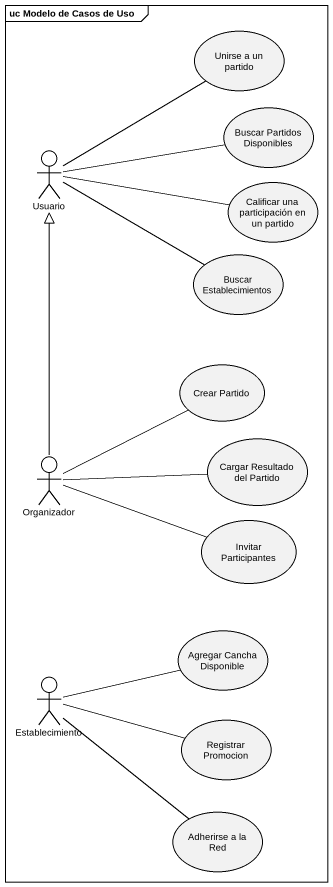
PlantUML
@startuml
mainframe uc Modelo de Casos de Uso
usecase "Unirse a un partido" as Unirse_a_un_partido
usecase "Buscar Partidos Disponibles" as Buscar_Partidos_Disponibles
actor Usuario
usecase "Calificar una participación en un partido" as Calificar_una_participación
usecase "Buscar Establecimientos" as Buscar_Establecimientos
usecase "Crear Partido" as Crear_Partido
actor Organizador
usecase "Cargar Resultado del Partido" as Cargar_Resultado_del_Partido
usecase "Invitar Participantes" as Invitar_Participantes
usecase "Agregar Cancha Disponible" as Agregar_Cancha_Disponible
actor Establecimiento
usecase "Registrar Promocion" as Registrar_Promocion
usecase "Adherirse a la Red" as Adherirse_a_la_Red
Usuario -up- Unirse_a_un_partido
Usuario -right- Buscar_Partidos_Disponibles
Usuario -right- Calificar_una_participación
Usuario -right- Buscar_Establecimientos
Organizador -up-|> Usuario
Organizador -right- Crear_Partido
Organizador -right- Cargar_Resultado_del_Partido
Organizador -right- Invitar_Participantes
Establecimiento -right- Agregar_Cancha_Disponible
Establecimiento -right- Registrar_Promocion
Establecimiento -- Adherirse_a_la_Red
@enduml
